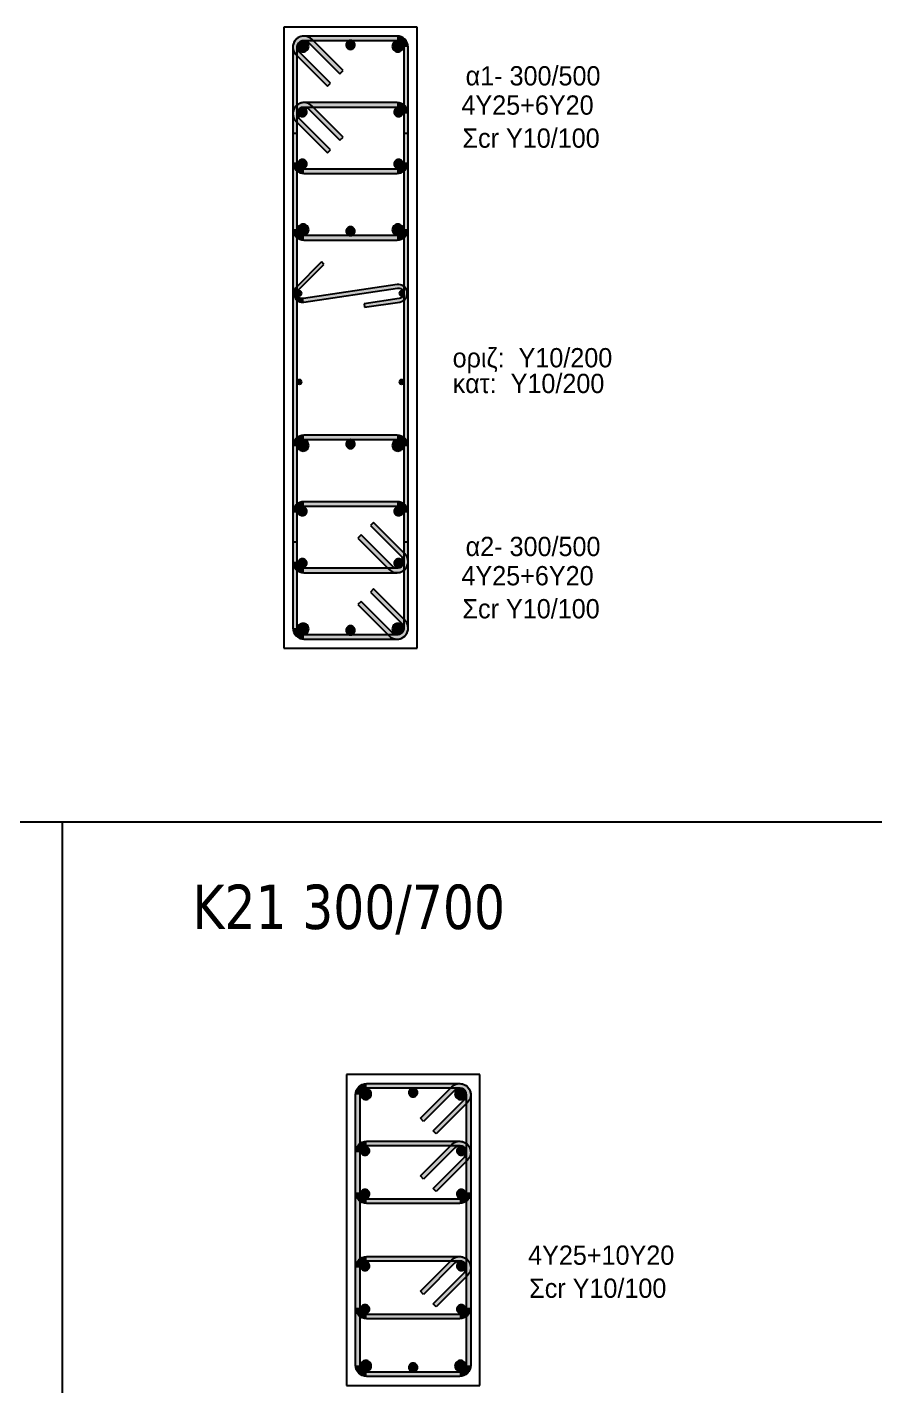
# Model space of a CAD drawing. Header units: millimetres. Extents: x -2171 to 1563, y -1758 to -1505.
# Drawn here: x -863.06 to -853.5, y -1616.94 to -1601.62 of the extents above; entities that cross this region are included whole.
import ezdxf

# ---------------------------------------------------------------- set-up
doc = ezdxf.new("R2010")
doc.units = ezdxf.units.MM
for name, color, linetype in [('Col_Det', 7, 'Continuous'), ('Col_Det_Fill', 7, 'Continuous'), ('Geo_Col_Pro_1', 7, 'Continuous'), ('pinakaki', 153, 'Continuous')]:
    doc.layers.add(name, color=color, linetype=linetype)
doc.styles.add('S1Arl22_b_934_161', font='arial.ttf', dxfattribs={"width": 0.933629, "height": 0.002175})
doc.styles.get("Standard").update_dxf_attribs({"font": 'tahoma.ttf'})

msp = doc.modelspace()

# ---------------------------------------------------------------- hatches: boundary and pattern name
at = {"layer": 'Col_Det_Fill'}
for color, points in [(252, [(-859.8847, -1601.796), (-859.8494, -1601.7607, 0.6681786), (-860.0628, -1601.8491), (-860.0128, -1601.8491, -0.6681786)]), (252, [(-859.9378, -1601.7741), (-859.9378, -1601.7241, 0.6681786), (-860.0261, -1601.9374), (-859.9908, -1601.9021, -0.6681786)]), (12, [(-859.9466, -1601.7777, 0.4142136), (-860.0091, -1601.8402, 0.4142136), (-859.9466, -1601.9027, 0.4142136), (-859.8841, -1601.8402, 0.4142136)]), (252, [(-858.8878, -1601.7741), (-858.8878, -1601.7241), (-859.9378, -1601.7241), (-859.9378, -1601.7741)]), (252, [(-859.5312, -1602.1496), (-859.4958, -1602.1142), (-859.8494, -1601.7607), (-859.8847, -1601.796)]), (133, [(-859.4128, -1601.7741, 0.4142136), (-859.4628, -1601.8241, 0.4142136), (-859.4128, -1601.8741, 0.4142136), (-859.3628, -1601.8241, 0.4142136)]), (12, [(-858.8789, -1601.7777, 0.4142136), (-858.9414, -1601.8402, 0.4142136), (-858.8789, -1601.9027, 0.4142136), (-858.8164, -1601.8402, 0.4142136)]), (252, [(-858.8128, -1601.8491), (-858.7628, -1601.8491, 0.4142136), (-858.8878, -1601.7241), (-858.8878, -1601.7741, -0.4142136)]), (252, [(-860.0128, -1601.8491), (-860.0628, -1601.8491), (-860.0628, -1603.8991), (-860.0128, -1603.8991)]), (252, [(-859.9908, -1601.9021), (-860.0261, -1601.9374), (-859.6726, -1602.291), (-859.6372, -1602.2556)]), (252, [(-858.8128, -1603.8991), (-858.7628, -1603.8991), (-858.7628, -1601.8491), (-858.8128, -1601.8491)]), (252, [(-859.8847, -1602.546), (-859.8494, -1602.5107, 0.6681786), (-860.0628, -1602.5991), (-860.0128, -1602.5991, -0.6681786)]), (252, [(-859.9378, -1602.5241), (-859.9378, -1602.4741, 0.6681786), (-860.0261, -1602.6874), (-859.9908, -1602.6521, -0.6681786)]), (56, [(-859.9554, -1602.5314, 0.4142136), (-860.0054, -1602.5814, 0.4142136), (-859.9554, -1602.6314, 0.4142136), (-859.9054, -1602.5814, 0.4142136)]), (252, [(-858.8878, -1602.5241), (-858.8878, -1602.4741), (-859.9378, -1602.4741), (-859.9378, -1602.5241)]), (252, [(-859.5312, -1602.8996), (-859.4958, -1602.8642), (-859.8494, -1602.5107), (-859.8847, -1602.546)]), (56, [(-858.8701, -1602.5314, 0.4142136), (-858.9201, -1602.5814, 0.4142136), (-858.8701, -1602.6314, 0.4142136), (-858.8201, -1602.5814, 0.4142136)]), (252, [(-858.8128, -1602.5991), (-858.7628, -1602.5991, 0.4142136), (-858.8878, -1602.4741), (-858.8878, -1602.5241, -0.4142136)]), (252, [(-860.0128, -1602.5991), (-860.0628, -1602.5991), (-860.0628, -1603.1491), (-860.0128, -1603.1491)]), (252, [(-859.9908, -1602.6521), (-860.0261, -1602.6874), (-859.6726, -1603.041), (-859.6372, -1603.0056)]), (252, [(-858.8128, -1603.1491), (-858.7628, -1603.1491), (-858.7628, -1602.5991), (-858.8128, -1602.5991)]), (252, [(-860.0128, -1602.8225), (-860.0628, -1602.8225), (-860.0628, -1607.4256), (-860.0128, -1607.4256)]), (252, [(-858.8128, -1607.4256), (-858.7628, -1607.4256), (-858.7628, -1602.8225), (-858.8128, -1602.8225)]), (252, [(-860.0128, -1603.1491), (-860.0628, -1603.1491, 0.4142136), (-859.9378, -1603.2741), (-859.9378, -1603.2241, -0.4142136)]), (56, [(-859.9554, -1603.1167, 0.4142136), (-860.0054, -1603.1667, 0.4142136), (-859.9554, -1603.2167, 0.4142136), (-859.9054, -1603.1667, 0.4142136)]), (56, [(-858.8701, -1603.1167, 0.4142136), (-858.9201, -1603.1667, 0.4142136), (-858.8701, -1603.2167, 0.4142136), (-858.8201, -1603.1667, 0.4142136)]), (252, [(-858.8878, -1603.2241), (-858.8878, -1603.2741, 0.4142136), (-858.7628, -1603.1491), (-858.8128, -1603.1491, -0.4142136)]), (252, [(-859.9378, -1603.2241), (-859.9378, -1603.2741), (-858.8878, -1603.2741), (-858.8878, -1603.2241)]), (252, [(-860.0128, -1603.8991), (-860.0628, -1603.8991, 0.4142136), (-859.9378, -1604.0241), (-859.9378, -1603.9741, -0.4142136)]), (12, [(-859.9466, -1603.8454, 0.4142136), (-860.0091, -1603.9079, 0.4142136), (-859.9466, -1603.9704, 0.4142136), (-859.8841, -1603.9079, 0.4142136)]), (133, [(-859.4128, -1603.8741, 0.4142136), (-859.4628, -1603.9241, 0.4142136), (-859.4128, -1603.9741, 0.4142136), (-859.3628, -1603.9241, 0.4142136)]), (12, [(-858.8789, -1603.8454, 0.4142136), (-858.9414, -1603.9079, 0.4142136), (-858.8789, -1603.9704, 0.4142136), (-858.8164, -1603.9079, 0.4142136)]), (252, [(-858.8878, -1603.9741), (-858.8878, -1604.0241, 0.4142136), (-858.7628, -1603.8991), (-858.8128, -1603.8991, -0.4142136)]), (252, [(-859.9378, -1603.9741), (-859.9378, -1604.0241), (-858.8878, -1604.0241), (-858.8878, -1603.9741)]), (252, [(-860.0235, -1604.5536), (-859.9952, -1604.5819), (-859.7123, -1604.299), (-859.7406, -1604.2707)]), (252, [(-858.8816, -1604.565), (-858.8876, -1604.5254), (-859.9439, -1604.6836), (-859.9379, -1604.7232)]), (252, [(-858.8639, -1604.6836), (-858.8579, -1604.7232, 1), (-858.8876, -1604.5254), (-858.8816, -1604.565, -1)]), (252, [(-859.9379, -1604.7232), (-859.9439, -1604.6836, -0.7233449), (-859.9952, -1604.5819), (-860.0235, -1604.5536, 0.7233449)]), (133, [(-859.9878, -1604.6493, 0.4142136), (-859.9628, -1604.6243, 0.4142136), (-859.9878, -1604.5993, 0.4142136), (-860.0128, -1604.6243, 0.4142136)]), (252, [(-859.2594, -1604.7429), (-859.2535, -1604.7825), (-858.8579, -1604.7232), (-858.8639, -1604.6836)]), (133, [(-858.8378, -1604.6493, 0.4142136), (-858.8128, -1604.6243, 0.4142136), (-858.8378, -1604.5993, 0.4142136), (-858.8628, -1604.6243, 0.4142136)]), (133, [(-859.9878, -1605.6488, 0.4142136), (-859.9628, -1605.6238, 0.4142136), (-859.9878, -1605.5988, 0.4142136), (-860.0128, -1605.6238, 0.4142136)]), (133, [(-858.8378, -1605.6488, 0.4142136), (-858.8128, -1605.6238, 0.4142136), (-858.8378, -1605.5988, 0.4142136), (-858.8628, -1605.6238, 0.4142136)]), (252, [(-859.9378, -1606.2741), (-859.9378, -1606.2241, 0.4142136), (-860.0628, -1606.3491), (-860.0128, -1606.3491, -0.4142136)]), (252, [(-860.0128, -1606.3491), (-860.0628, -1606.3491), (-860.0628, -1608.3991), (-860.0128, -1608.3991)]), (12, [(-859.9466, -1606.4027, 0.4142136), (-859.8841, -1606.3402, 0.4142136), (-859.9466, -1606.2777, 0.4142136), (-860.0091, -1606.3402, 0.4142136)]), (252, [(-858.8878, -1606.2741), (-858.8878, -1606.2241), (-859.9378, -1606.2241), (-859.9378, -1606.2741)]), (133, [(-859.4128, -1606.3741, 0.4142136), (-859.3628, -1606.3241, 0.4142136), (-859.4128, -1606.2741, 0.4142136), (-859.4628, -1606.3241, 0.4142136)]), (12, [(-858.8789, -1606.4027, 0.4142136), (-858.8164, -1606.3402, 0.4142136), (-858.8789, -1606.2777, 0.4142136), (-858.9414, -1606.3402, 0.4142136)]), (252, [(-858.8128, -1606.3491), (-858.7628, -1606.3491, 0.4142136), (-858.8878, -1606.2241), (-858.8878, -1606.2741, -0.4142136)]), (252, [(-858.8128, -1608.3991), (-858.7628, -1608.3991), (-858.7628, -1606.3491), (-858.8128, -1606.3491)]), (252, [(-859.9378, -1607.0241), (-859.9378, -1606.9741, 0.4142136), (-860.0628, -1607.0991), (-860.0128, -1607.0991, -0.4142136)]), (252, [(-858.8878, -1607.0241), (-858.8878, -1606.9741), (-859.9378, -1606.9741), (-859.9378, -1607.0241)]), (252, [(-858.8128, -1607.0991), (-858.7628, -1607.0991, 0.4142136), (-858.8878, -1606.9741), (-858.8878, -1607.0241, -0.4142136)]), (252, [(-860.0128, -1607.0991), (-860.0628, -1607.0991), (-860.0628, -1607.6491), (-860.0128, -1607.6491)]), (56, [(-859.9554, -1607.1314, 0.4142136), (-859.9054, -1607.0814, 0.4142136), (-859.9554, -1607.0314, 0.4142136), (-860.0054, -1607.0814, 0.4142136)]), (56, [(-858.8701, -1607.1314, 0.4142136), (-858.8201, -1607.0814, 0.4142136), (-858.8701, -1607.0314, 0.4142136), (-858.9201, -1607.0814, 0.4142136)]), (252, [(-858.8128, -1607.6491), (-858.7628, -1607.6491), (-858.7628, -1607.0991), (-858.8128, -1607.0991)]), (252, [(-858.8347, -1607.596), (-858.7994, -1607.5607), (-859.1529, -1607.2071), (-859.1883, -1607.2425)]), (252, [(-859.2943, -1607.3485), (-859.3297, -1607.3839), (-858.9761, -1607.7374), (-858.9408, -1607.7021)]), (252, [(-858.8878, -1607.7241), (-858.8878, -1607.7741, 0.6681786), (-858.7994, -1607.5607), (-858.8347, -1607.596, -0.6681786)]), (252, [(-860.0128, -1607.6491), (-860.0628, -1607.6491, 0.4142136), (-859.9378, -1607.7741), (-859.9378, -1607.7241, -0.4142136)]), (56, [(-859.9554, -1607.7167, 0.4142136), (-859.9054, -1607.6667, 0.4142136), (-859.9554, -1607.6167, 0.4142136), (-860.0054, -1607.6667, 0.4142136)]), (252, [(-859.9378, -1607.7241), (-859.9378, -1607.7741), (-858.8878, -1607.7741), (-858.8878, -1607.7241)]), (252, [(-858.9408, -1607.7021), (-858.9761, -1607.7374, 0.6681786), (-858.7628, -1607.6491), (-858.8128, -1607.6491, -0.6681786)]), (56, [(-858.8701, -1607.7167, 0.4142136), (-858.8201, -1607.6667, 0.4142136), (-858.8701, -1607.6167, 0.4142136), (-858.9201, -1607.6667, 0.4142136)]), (252, [(-858.8347, -1608.346), (-858.7994, -1608.3107), (-859.1529, -1607.9571), (-859.1883, -1607.9925)]), (252, [(-859.2943, -1608.0985), (-859.3297, -1608.1339), (-858.9761, -1608.4874), (-858.9408, -1608.4521)]), (12, [(-859.9466, -1608.4704, 0.4142136), (-859.8841, -1608.4079, 0.4142136), (-859.9466, -1608.3454, 0.4142136), (-860.0091, -1608.4079, 0.4142136)]), (12, [(-858.8789, -1608.4704, 0.4142136), (-858.8164, -1608.4079, 0.4142136), (-858.8789, -1608.3454, 0.4142136), (-858.9414, -1608.4079, 0.4142136)]), (252, [(-858.8878, -1608.4741), (-858.8878, -1608.5241, 0.6681786), (-858.7994, -1608.3107), (-858.8347, -1608.346, -0.6681786)]), (252, [(-860.0128, -1608.3991), (-860.0628, -1608.3991, 0.4142136), (-859.9378, -1608.5241), (-859.9378, -1608.4741, -0.4142136)]), (252, [(-859.9378, -1608.4741), (-859.9378, -1608.5241), (-858.8878, -1608.5241), (-858.8878, -1608.4741)]), (133, [(-859.4128, -1608.4741, 0.4142136), (-859.3628, -1608.4241, 0.4142136), (-859.4128, -1608.3741, 0.4142136), (-859.4628, -1608.4241, 0.4142136)]), (252, [(-858.9408, -1608.4521), (-858.9761, -1608.4874, 0.6681786), (-858.7628, -1608.3991), (-858.8128, -1608.3991, -0.6681786)]), (252, [(-859.3066, -1613.6599), (-859.3566, -1613.6599, -0.4142136), (-859.2316, -1613.5349), (-859.2316, -1613.5849, 0.4142136)]), (252, [(-859.2316, -1613.5849), (-859.2316, -1613.5349), (-858.1816, -1613.5349), (-858.1816, -1613.5849)]), (252, [(-858.5882, -1613.9605), (-858.6235, -1613.9251), (-858.27, -1613.5715), (-858.2346, -1613.6069)]), (252, [(-858.2346, -1613.6069), (-858.27, -1613.5715, -0.6681786), (-858.0566, -1613.6599), (-858.1066, -1613.6599, 0.6681786)]), (252, [(-858.1816, -1613.5849), (-858.1816, -1613.5349, -0.6681786), (-858.0932, -1613.7483), (-858.1285, -1613.713, 0.6681786)]), (252, [(-859.3066, -1616.7099), (-859.3566, -1616.7099), (-859.3566, -1613.6599), (-859.3066, -1613.6599)]), (12, [(-859.1779, -1613.6511, 0.4142136), (-859.2404, -1613.5886, 0.4142136), (-859.3029, -1613.6511, 0.4142136), (-859.2404, -1613.7136, 0.4142136)]), (12, [(-858.6566, -1613.6349, 0.4142136), (-858.7066, -1613.5849, 0.4142136), (-858.7566, -1613.6349, 0.4142136), (-858.7066, -1613.6849, 0.4142136)]), (252, [(-858.1285, -1613.713), (-858.0932, -1613.7483), (-858.4467, -1614.1019), (-858.4821, -1614.0665)]), (12, [(-858.1102, -1613.6511, 0.4142136), (-858.1727, -1613.5886, 0.4142136), (-858.2352, -1613.6511, 0.4142136), (-858.1727, -1613.7136, 0.4142136)]), (252, [(-858.1066, -1613.6599), (-858.0566, -1613.6599), (-858.0566, -1616.7099), (-858.1066, -1616.7099)]), (252, [(-859.3066, -1614.3099), (-859.3566, -1614.3099, -0.4142136), (-859.2316, -1614.1849), (-859.2316, -1614.2349, 0.4142136)]), (252, [(-859.2316, -1614.2349), (-859.2316, -1614.1849), (-858.1816, -1614.1849), (-858.1816, -1614.2349)]), (252, [(-858.2346, -1614.2569), (-858.27, -1614.2215, -0.6681786), (-858.0566, -1614.3099), (-858.1066, -1614.3099, 0.6681786)]), (252, [(-858.1816, -1614.2349), (-858.1816, -1614.1849, -0.6681786), (-858.0932, -1614.3983), (-858.1285, -1614.363, 0.6681786)]), (252, [(-859.3066, -1614.7599), (-859.3566, -1614.7599), (-859.3566, -1614.3099), (-859.3066, -1614.3099)]), (56, [(-859.1993, -1614.2923, 0.4142136), (-859.2493, -1614.2423, 0.4142136), (-859.2993, -1614.2923, 0.4142136), (-859.2493, -1614.3423, 0.4142136)]), (252, [(-858.5882, -1614.6105), (-858.6235, -1614.5751), (-858.27, -1614.2215), (-858.2346, -1614.2569)]), (56, [(-858.1139, -1614.2923, 0.4142136), (-858.1639, -1614.2423, 0.4142136), (-858.2139, -1614.2923, 0.4142136), (-858.1639, -1614.3423, 0.4142136)]), (252, [(-858.1066, -1614.3099), (-858.0566, -1614.3099), (-858.0566, -1614.7599), (-858.1066, -1614.7599)]), (252, [(-858.1285, -1614.363), (-858.0932, -1614.3983), (-858.4467, -1614.7519), (-858.4821, -1614.7165)]), (252, [(-859.2316, -1614.8349), (-859.2316, -1614.8849, -0.4142136), (-859.3566, -1614.7599), (-859.3066, -1614.7599, 0.4142136)]), (56, [(-859.1993, -1614.7776, 0.4142136), (-859.2493, -1614.7276, 0.4142136), (-859.2993, -1614.7776, 0.4142136), (-859.2493, -1614.8276, 0.4142136)]), (56, [(-858.1139, -1614.7776, 0.4142136), (-858.1639, -1614.7276, 0.4142136), (-858.2139, -1614.7776, 0.4142136), (-858.1639, -1614.8276, 0.4142136)]), (252, [(-858.1066, -1614.7599), (-858.0566, -1614.7599, -0.4142136), (-858.1816, -1614.8849), (-858.1816, -1614.8349, 0.4142136)]), (252, [(-858.1816, -1614.8349), (-858.1816, -1614.8849), (-859.2316, -1614.8849), (-859.2316, -1614.8349)]), (252, [(-859.3066, -1615.6099), (-859.3566, -1615.6099, -0.4142136), (-859.2316, -1615.4849), (-859.2316, -1615.5349, 0.4142136)]), (56, [(-859.1993, -1615.5923, 0.4142136), (-859.2493, -1615.5423, 0.4142136), (-859.2993, -1615.5923, 0.4142136), (-859.2493, -1615.6423, 0.4142136)]), (252, [(-859.2316, -1615.5349), (-859.2316, -1615.4849), (-858.1816, -1615.4849), (-858.1816, -1615.5349)]), (252, [(-858.5882, -1615.9105), (-858.6235, -1615.8751), (-858.27, -1615.5215), (-858.2346, -1615.5569)]), (252, [(-858.2346, -1615.5569), (-858.27, -1615.5215, -0.6681786), (-858.0566, -1615.6099), (-858.1066, -1615.6099, 0.6681786)]), (56, [(-858.1139, -1615.5923, 0.4142136), (-858.1639, -1615.5423, 0.4142136), (-858.2139, -1615.5923, 0.4142136), (-858.1639, -1615.6423, 0.4142136)]), (252, [(-858.1816, -1615.5349), (-858.1816, -1615.4849, -0.6681786), (-858.0932, -1615.6983), (-858.1285, -1615.663, 0.6681786)]), (252, [(-859.3066, -1616.0599), (-859.3566, -1616.0599), (-859.3566, -1615.6099), (-859.3066, -1615.6099)]), (252, [(-858.1285, -1615.663), (-858.0932, -1615.6983), (-858.4467, -1616.0519), (-858.4821, -1616.0165)]), (252, [(-858.1066, -1615.6099), (-858.0566, -1615.6099), (-858.0566, -1616.0599), (-858.1066, -1616.0599)]), (252, [(-859.2316, -1616.1349), (-859.2316, -1616.1849, -0.4142136), (-859.3566, -1616.0599), (-859.3066, -1616.0599, 0.4142136)]), (56, [(-859.1993, -1616.0776, 0.4142136), (-859.2493, -1616.0276, 0.4142136), (-859.2993, -1616.0776, 0.4142136), (-859.2493, -1616.1276, 0.4142136)]), (252, [(-858.1816, -1616.1349), (-858.1816, -1616.1849), (-859.2316, -1616.1849), (-859.2316, -1616.1349)]), (56, [(-858.1139, -1616.0776, 0.4142136), (-858.1639, -1616.0276, 0.4142136), (-858.2139, -1616.0776, 0.4142136), (-858.1639, -1616.1276, 0.4142136)]), (252, [(-858.1066, -1616.0599), (-858.0566, -1616.0599, -0.4142136), (-858.1816, -1616.1849), (-858.1816, -1616.1349, 0.4142136)]), (252, [(-859.2316, -1616.7849), (-859.2316, -1616.8349, -0.4142136), (-859.3566, -1616.7099), (-859.3066, -1616.7099, 0.4142136)]), (12, [(-859.1779, -1616.7188, 0.4142136), (-859.2404, -1616.6563, 0.4142136), (-859.3029, -1616.7188, 0.4142136), (-859.2404, -1616.7813, 0.4142136)]), (252, [(-858.1816, -1616.7849), (-858.1816, -1616.8349), (-859.2316, -1616.8349), (-859.2316, -1616.7849)]), (12, [(-858.6566, -1616.7349, 0.4142136), (-858.7066, -1616.6849, 0.4142136), (-858.7566, -1616.7349, 0.4142136), (-858.7066, -1616.7849, 0.4142136)]), (12, [(-858.1102, -1616.7188, 0.4142136), (-858.1727, -1616.6563, 0.4142136), (-858.2352, -1616.7188, 0.4142136), (-858.1727, -1616.7813, 0.4142136)]), (252, [(-858.1066, -1616.7099), (-858.0566, -1616.7099, -0.4142136), (-858.1816, -1616.8349), (-858.1816, -1616.7849, 0.4142136)])]:
    msp.add_hatch(color=color, dxfattribs=at).paths.add_polyline_path(points)

# ---------------------------------------------------------------- linework, layer by layer
at = {"layer": 'Col_Det', "color": 7}
for points in [[(-858.6628, -1601.6241), (-860.1628, -1601.6241)], [(-860.1628, -1601.6241), (-860.1628, -1608.6241)], [(-858.6628, -1608.6241), (-858.6628, -1601.6241)], [(-858.8878, -1601.7241), (-859.9378, -1601.7241)], [(-859.9378, -1601.7741), (-858.8878, -1601.7741)], [(-859.4958, -1602.1142), (-859.8494, -1601.7607)], [(-860.0628, -1601.8491), (-860.0628, -1603.8991)], [(-860.0128, -1603.8991), (-860.0128, -1601.8491)], [(-859.6372, -1602.2556), (-859.9908, -1601.9021)], [(-859.8847, -1601.796), (-859.5312, -1602.1496)], [(-858.8128, -1601.8491), (-858.8128, -1603.8991)], [(-858.7628, -1603.8991), (-858.7628, -1601.8491)], [(-860.0261, -1601.9374), (-859.6726, -1602.291)], [(-859.5312, -1602.1496), (-859.4958, -1602.1142)], [(-859.6726, -1602.291), (-859.6372, -1602.2556)], [(-858.8878, -1602.4741), (-859.9378, -1602.4741)], [(-859.9378, -1602.5241), (-858.8878, -1602.5241)], [(-859.4958, -1602.8642), (-859.8494, -1602.5107)], [(-860.0628, -1602.5991), (-860.0628, -1603.1491)], [(-860.0261, -1602.6874), (-859.6726, -1603.041)], [(-860.0128, -1603.1491), (-860.0128, -1602.5991)], [(-859.6372, -1603.0056), (-859.9908, -1602.6521)], [(-859.8847, -1602.546), (-859.5312, -1602.8996)], [(-858.8128, -1602.5991), (-858.8128, -1603.1491)], [(-858.7628, -1603.1491), (-858.7628, -1602.5991)], [(-860.0128, -1602.8225), (-860.0628, -1602.8225)], [(-860.0628, -1602.8225), (-860.0628, -1607.4256)], [(-860.0128, -1607.4256), (-860.0128, -1602.8225)], [(-858.7628, -1602.8225), (-858.8128, -1602.8225)], [(-858.8128, -1602.8225), (-858.8128, -1607.4256)], [(-858.7628, -1607.4256), (-858.7628, -1602.8225)], [(-859.5312, -1602.8996), (-859.4958, -1602.8642)], [(-859.6726, -1603.041), (-859.6372, -1603.0056)], [(-858.8878, -1603.2241), (-859.9378, -1603.2241)], [(-859.9378, -1603.2741), (-858.8878, -1603.2741)], [(-858.8878, -1603.9741), (-859.9378, -1603.9741)], [(-859.9378, -1604.0241), (-858.8878, -1604.0241)], [(-859.7406, -1604.2707), (-860.0235, -1604.5536)], [(-859.9952, -1604.5819), (-859.7123, -1604.299)], [(-859.7123, -1604.299), (-859.7406, -1604.2707)], [(-858.8876, -1604.5254), (-859.9439, -1604.6836)], [(-859.9379, -1604.7232), (-858.8816, -1604.565)], [(-858.8639, -1604.6836), (-859.2594, -1604.7429)], [(-859.2594, -1604.7429), (-859.2535, -1604.7825)], [(-859.2535, -1604.7825), (-858.8579, -1604.7232)], [(-860.0628, -1606.3491), (-860.0628, -1608.3991)], [(-860.0128, -1608.3991), (-860.0128, -1606.3491)], [(-858.8878, -1606.2241), (-859.9378, -1606.2241)], [(-859.9378, -1606.2741), (-858.8878, -1606.2741)], [(-858.8128, -1606.3491), (-858.8128, -1608.3991)], [(-858.7628, -1608.3991), (-858.7628, -1606.3491)], [(-858.8878, -1606.9741), (-859.9378, -1606.9741)], [(-860.0628, -1607.0991), (-860.0628, -1607.6491)], [(-860.0128, -1607.6491), (-860.0128, -1607.0991)], [(-859.9378, -1607.0241), (-858.8878, -1607.0241)], [(-858.8128, -1607.0991), (-858.8128, -1607.6491)], [(-858.7628, -1607.6491), (-858.7628, -1607.0991)], [(-859.1529, -1607.2071), (-859.1883, -1607.2425)], [(-859.1883, -1607.2425), (-858.8347, -1607.596)], [(-858.7994, -1607.5607), (-859.1529, -1607.2071)], [(-860.0628, -1607.4256), (-860.0128, -1607.4256)], [(-859.2943, -1607.3485), (-859.3297, -1607.3839)], [(-859.3297, -1607.3839), (-858.9761, -1607.7374)], [(-858.9408, -1607.7021), (-859.2943, -1607.3485)], [(-858.8128, -1607.4256), (-858.7628, -1607.4256)], [(-858.8878, -1607.7241), (-859.9378, -1607.7241)], [(-859.9378, -1607.7741), (-858.8878, -1607.7741)], [(-859.1529, -1607.9571), (-859.1883, -1607.9925)], [(-859.1883, -1607.9925), (-858.8347, -1608.346)], [(-858.7994, -1608.3107), (-859.1529, -1607.9571)], [(-859.2943, -1608.0985), (-859.3297, -1608.1339)], [(-859.3297, -1608.1339), (-858.9761, -1608.4874)], [(-858.9408, -1608.4521), (-859.2943, -1608.0985)], [(-858.8878, -1608.4741), (-859.9378, -1608.4741)], [(-860.1628, -1608.6241), (-858.6628, -1608.6241)], [(-859.9378, -1608.5241), (-858.8878, -1608.5241)], [(-857.9541, -1613.4324), (-859.4591, -1613.4324)], [(-859.4591, -1613.4324), (-859.4591, -1616.9374)], [(-859.2316, -1613.5349), (-858.1816, -1613.5349)], [(-858.6235, -1613.9251), (-858.27, -1613.5715)], [(-857.9541, -1616.9374), (-857.9541, -1613.4324)], [(-859.3566, -1616.7099), (-859.3566, -1613.6599)], [(-859.3066, -1613.6599), (-859.3066, -1616.7099)], [(-858.1816, -1613.5849), (-859.2316, -1613.5849)], [(-858.2346, -1613.6069), (-858.5882, -1613.9605)], [(-858.4821, -1614.0665), (-858.1285, -1613.713)], [(-858.1066, -1616.7099), (-858.1066, -1613.6599)], [(-858.0566, -1613.6599), (-858.0566, -1616.7099)], [(-858.0932, -1613.7483), (-858.4467, -1614.1019)], [(-858.5882, -1613.9605), (-858.6235, -1613.9251)], [(-859.2316, -1614.1849), (-858.1816, -1614.1849)], [(-858.4467, -1614.1019), (-858.4821, -1614.0665)], [(-859.3566, -1614.7599), (-859.3566, -1614.3099)], [(-859.3066, -1614.3099), (-859.3066, -1614.7599)], [(-858.1816, -1614.2349), (-859.2316, -1614.2349)], [(-858.6235, -1614.5751), (-858.27, -1614.2215)], [(-858.2346, -1614.2569), (-858.5882, -1614.6105)], [(-858.1066, -1614.7599), (-858.1066, -1614.3099)], [(-858.0566, -1614.3099), (-858.0566, -1614.7599)], [(-858.4821, -1614.7165), (-858.1285, -1614.363)], [(-858.0932, -1614.3983), (-858.4467, -1614.7519)], [(-858.5882, -1614.6105), (-858.6235, -1614.5751)], [(-858.4467, -1614.7519), (-858.4821, -1614.7165)], [(-859.2316, -1614.8349), (-858.1816, -1614.8349)], [(-858.1816, -1614.8849), (-859.2316, -1614.8849)], [(-859.2316, -1615.4849), (-858.1816, -1615.4849)], [(-858.1816, -1615.5349), (-859.2316, -1615.5349)], [(-858.6235, -1615.8751), (-858.27, -1615.5215)], [(-858.2346, -1615.5569), (-858.5882, -1615.9105)], [(-859.3566, -1616.0599), (-859.3566, -1615.6099)], [(-859.3066, -1615.6099), (-859.3066, -1616.0599)], [(-858.4821, -1616.0165), (-858.1285, -1615.663)], [(-858.0932, -1615.6983), (-858.4467, -1616.0519)], [(-858.1066, -1616.0599), (-858.1066, -1615.6099)], [(-858.0566, -1615.6099), (-858.0566, -1616.0599)], [(-858.5882, -1615.9105), (-858.6235, -1615.8751)], [(-858.4467, -1616.0519), (-858.4821, -1616.0165)], [(-859.2316, -1616.1349), (-858.1816, -1616.1349)], [(-858.1816, -1616.1849), (-859.2316, -1616.1849)], [(-859.2316, -1616.7849), (-858.1816, -1616.7849)], [(-859.4591, -1616.9374), (-857.9541, -1616.9374)], [(-858.1816, -1616.8349), (-859.2316, -1616.8349)]]:
    msp.add_lwpolyline(points, dxfattribs=at)
for points in [[(-859.8494, -1601.7607, 0.6681786), (-860.0628, -1601.8491)], [(-859.9378, -1601.7241, 0.6681786), (-860.0261, -1601.9374)], [(-860.0128, -1601.8491, -0.6681786), (-859.8847, -1601.796, -0.6681786)], [(-859.9908, -1601.9021, -0.6681786), (-859.9378, -1601.7741, -0.6681786)], [(-859.9466, -1601.7777, 0.4142136), (-860.0091, -1601.8402, 0.4142136)], [(-859.8841, -1601.8402, 0.4142136), (-859.9466, -1601.7777, 0.4142136)], [(-859.4128, -1601.7741, 0.4142136), (-859.4628, -1601.8241, 0.4142136)], [(-859.3628, -1601.8241, 0.4142136), (-859.4128, -1601.7741, 0.4142136)], [(-858.8789, -1601.7777, 0.4142136), (-858.9414, -1601.8402, 0.4142136)], [(-858.7628, -1601.8491, 0.4142136), (-858.8878, -1601.7241)], [(-858.8878, -1601.7741, -0.4142136), (-858.8128, -1601.8491, -0.4142136)], [(-858.8164, -1601.8402, 0.4142136), (-858.8789, -1601.7777, 0.4142136)], [(-860.0091, -1601.8402, 0.4142136), (-859.9466, -1601.9027, 0.4142136)], [(-859.9466, -1601.9027, 0.4142136), (-859.8841, -1601.8402, 0.4142136)], [(-859.4628, -1601.8241, 0.4142136), (-859.4128, -1601.8741, 0.4142136)], [(-859.4128, -1601.8741, 0.4142136), (-859.3628, -1601.8241, 0.4142136)], [(-858.9414, -1601.8402, 0.4142136), (-858.8789, -1601.9027, 0.4142136)], [(-858.8789, -1601.9027, 0.4142136), (-858.8164, -1601.8402, 0.4142136)], [(-859.8494, -1602.5107, 0.6681786), (-860.0628, -1602.5991)], [(-859.9378, -1602.4741, 0.6681786), (-860.0261, -1602.6874)], [(-860.0128, -1602.5991, -0.6681786), (-859.8847, -1602.546, -0.6681786)], [(-859.9908, -1602.6521, -0.6681786), (-859.9378, -1602.5241, -0.6681786)], [(-859.9554, -1602.5314, 0.4142136), (-860.0054, -1602.5814, 0.4142136)], [(-859.9054, -1602.5814, 0.4142136), (-859.9554, -1602.5314, 0.4142136)], [(-858.8701, -1602.5314, 0.4142136), (-858.9201, -1602.5814, 0.4142136)], [(-858.7628, -1602.5991, 0.4142136), (-858.8878, -1602.4741)], [(-858.8878, -1602.5241, -0.4142136), (-858.8128, -1602.5991, -0.4142136)], [(-858.8201, -1602.5814, 0.4142136), (-858.8701, -1602.5314, 0.4142136)], [(-860.0054, -1602.5814, 0.4142136), (-859.9554, -1602.6314, 0.4142136)], [(-859.9554, -1602.6314, 0.4142136), (-859.9054, -1602.5814, 0.4142136)], [(-858.9201, -1602.5814, 0.4142136), (-858.8701, -1602.6314, 0.4142136)], [(-858.8701, -1602.6314, 0.4142136), (-858.8201, -1602.5814, 0.4142136)], [(-860.0628, -1603.1491, 0.4142136), (-859.9378, -1603.2741)], [(-859.9378, -1603.2241, -0.4142136), (-860.0128, -1603.1491, -0.4142136)], [(-859.9554, -1603.1167, 0.4142136), (-860.0054, -1603.1667, 0.4142136)], [(-859.9054, -1603.1667, 0.4142136), (-859.9554, -1603.1167, 0.4142136)], [(-858.8701, -1603.1167, 0.4142136), (-858.9201, -1603.1667, 0.4142136)], [(-858.8878, -1603.2741, 0.4142136), (-858.7628, -1603.1491)], [(-858.8128, -1603.1491, -0.4142136), (-858.8878, -1603.2241, -0.4142136)], [(-858.8201, -1603.1667, 0.4142136), (-858.8701, -1603.1167, 0.4142136)], [(-860.0054, -1603.1667, 0.4142136), (-859.9554, -1603.2167, 0.4142136)], [(-859.9554, -1603.2167, 0.4142136), (-859.9054, -1603.1667, 0.4142136)], [(-858.9201, -1603.1667, 0.4142136), (-858.8701, -1603.2167, 0.4142136)], [(-858.8701, -1603.2167, 0.4142136), (-858.8201, -1603.1667, 0.4142136)], [(-860.0628, -1603.8991, 0.4142136), (-859.9378, -1604.0241)], [(-859.9378, -1603.9741, -0.4142136), (-860.0128, -1603.8991, -0.4142136)], [(-859.9466, -1603.8454, 0.4142136), (-860.0091, -1603.9079, 0.4142136)], [(-860.0091, -1603.9079, 0.4142136), (-859.9466, -1603.9704, 0.4142136)], [(-859.8841, -1603.9079, 0.4142136), (-859.9466, -1603.8454, 0.4142136)], [(-859.9466, -1603.9704, 0.4142136), (-859.8841, -1603.9079, 0.4142136)], [(-859.4128, -1603.8741, 0.4142136), (-859.4628, -1603.9241, 0.4142136)], [(-859.3628, -1603.9241, 0.4142136), (-859.4128, -1603.8741, 0.4142136)], [(-858.8789, -1603.8454, 0.4142136), (-858.9414, -1603.9079, 0.4142136)], [(-858.9414, -1603.9079, 0.4142136), (-858.8789, -1603.9704, 0.4142136)], [(-858.8878, -1604.0241, 0.4142136), (-858.7628, -1603.8991)], [(-858.8128, -1603.8991, -0.4142136), (-858.8878, -1603.9741, -0.4142136)], [(-858.8164, -1603.9079, 0.4142136), (-858.8789, -1603.8454, 0.4142136)], [(-858.8789, -1603.9704, 0.4142136), (-858.8164, -1603.9079, 0.4142136)], [(-859.4628, -1603.9241, 0.4142136), (-859.4128, -1603.9741, 0.4142136)], [(-859.4128, -1603.9741, 0.4142136), (-859.3628, -1603.9241, 0.4142136)], [(-858.8579, -1604.7232, 1), (-858.8876, -1604.5254)], [(-860.0235, -1604.5536, 0.7233449), (-859.9379, -1604.7232, 0.7233449)], [(-859.9439, -1604.6836, -0.7233449), (-859.9952, -1604.5819)], [(-859.9878, -1604.5993, 0.4142136), (-860.0128, -1604.6243, 0.4142136)], [(-860.0128, -1604.6243, 0.4142136), (-859.9878, -1604.6493, 0.4142136)], [(-859.9628, -1604.6243, 0.4142136), (-859.9878, -1604.5993, 0.4142136)], [(-859.9878, -1604.6493, 0.4142136), (-859.9628, -1604.6243, 0.4142136)], [(-858.8816, -1604.565, -1), (-858.8639, -1604.6836, -1)], [(-858.8378, -1604.5993, 0.4142136), (-858.8628, -1604.6243, 0.4142136)], [(-858.8628, -1604.6243, 0.4142136), (-858.8378, -1604.6493, 0.4142136)], [(-858.8128, -1604.6243, 0.4142136), (-858.8378, -1604.5993, 0.4142136)], [(-858.8378, -1604.6493, 0.4142136), (-858.8128, -1604.6243, 0.4142136)], [(-859.9878, -1605.5988, 0.4142136), (-860.0128, -1605.6238, 0.4142136)], [(-859.9628, -1605.6238, 0.4142136), (-859.9878, -1605.5988, 0.4142136)], [(-858.8378, -1605.5988, 0.4142136), (-858.8628, -1605.6238, 0.4142136)], [(-858.8128, -1605.6238, 0.4142136), (-858.8378, -1605.5988, 0.4142136)], [(-860.0128, -1605.6238, 0.4142136), (-859.9878, -1605.6488, 0.4142136)], [(-859.9878, -1605.6488, 0.4142136), (-859.9628, -1605.6238, 0.4142136)], [(-858.8628, -1605.6238, 0.4142136), (-858.8378, -1605.6488, 0.4142136)], [(-858.8378, -1605.6488, 0.4142136), (-858.8128, -1605.6238, 0.4142136)], [(-859.9378, -1606.2241, 0.4142136), (-860.0628, -1606.3491)], [(-860.0128, -1606.3491, -0.4142136), (-859.9378, -1606.2741, -0.4142136)], [(-859.9466, -1606.2777, 0.4142136), (-860.0091, -1606.3402, 0.4142136)], [(-860.0091, -1606.3402, 0.4142136), (-859.9466, -1606.4027, 0.4142136)], [(-859.8841, -1606.3402, 0.4142136), (-859.9466, -1606.2777, 0.4142136)], [(-859.9466, -1606.4027, 0.4142136), (-859.8841, -1606.3402, 0.4142136)], [(-859.4128, -1606.2741, 0.4142136), (-859.4628, -1606.3241, 0.4142136)], [(-859.4628, -1606.3241, 0.4142136), (-859.4128, -1606.3741, 0.4142136)], [(-859.3628, -1606.3241, 0.4142136), (-859.4128, -1606.2741, 0.4142136)], [(-859.4128, -1606.3741, 0.4142136), (-859.3628, -1606.3241, 0.4142136)], [(-858.8789, -1606.2777, 0.4142136), (-858.9414, -1606.3402, 0.4142136)], [(-858.9414, -1606.3402, 0.4142136), (-858.8789, -1606.4027, 0.4142136)], [(-858.7628, -1606.3491, 0.4142136), (-858.8878, -1606.2241)], [(-858.8878, -1606.2741, -0.4142136), (-858.8128, -1606.3491, -0.4142136)], [(-858.8164, -1606.3402, 0.4142136), (-858.8789, -1606.2777, 0.4142136)], [(-858.8789, -1606.4027, 0.4142136), (-858.8164, -1606.3402, 0.4142136)], [(-859.9378, -1606.9741, 0.4142136), (-860.0628, -1607.0991)], [(-858.7628, -1607.0991, 0.4142136), (-858.8878, -1606.9741)], [(-860.0128, -1607.0991, -0.4142136), (-859.9378, -1607.0241, -0.4142136)], [(-859.9554, -1607.0314, 0.4142136), (-860.0054, -1607.0814, 0.4142136)], [(-860.0054, -1607.0814, 0.4142136), (-859.9554, -1607.1314, 0.4142136)], [(-859.9054, -1607.0814, 0.4142136), (-859.9554, -1607.0314, 0.4142136)], [(-859.9554, -1607.1314, 0.4142136), (-859.9054, -1607.0814, 0.4142136)], [(-858.8701, -1607.0314, 0.4142136), (-858.9201, -1607.0814, 0.4142136)], [(-858.9201, -1607.0814, 0.4142136), (-858.8701, -1607.1314, 0.4142136)], [(-858.8878, -1607.0241, -0.4142136), (-858.8128, -1607.0991, -0.4142136)], [(-858.8201, -1607.0814, 0.4142136), (-858.8701, -1607.0314, 0.4142136)], [(-858.8701, -1607.1314, 0.4142136), (-858.8201, -1607.0814, 0.4142136)], [(-858.8878, -1607.7741, 0.6681786), (-858.7994, -1607.5607)], [(-858.8347, -1607.596, -0.6681786), (-858.8878, -1607.7241, -0.6681786)], [(-860.0628, -1607.6491, 0.4142136), (-859.9378, -1607.7741)], [(-859.9378, -1607.7241, -0.4142136), (-860.0128, -1607.6491, -0.4142136)], [(-859.9554, -1607.6167, 0.4142136), (-860.0054, -1607.6667, 0.4142136)], [(-860.0054, -1607.6667, 0.4142136), (-859.9554, -1607.7167, 0.4142136)], [(-859.9054, -1607.6667, 0.4142136), (-859.9554, -1607.6167, 0.4142136)], [(-859.9554, -1607.7167, 0.4142136), (-859.9054, -1607.6667, 0.4142136)], [(-858.9761, -1607.7374, 0.6681786), (-858.7628, -1607.6491)], [(-858.8128, -1607.6491, -0.6681786), (-858.9408, -1607.7021, -0.6681786)], [(-858.8701, -1607.6167, 0.4142136), (-858.9201, -1607.6667, 0.4142136)], [(-858.9201, -1607.6667, 0.4142136), (-858.8701, -1607.7167, 0.4142136)], [(-858.8201, -1607.6667, 0.4142136), (-858.8701, -1607.6167, 0.4142136)], [(-858.8701, -1607.7167, 0.4142136), (-858.8201, -1607.6667, 0.4142136)], [(-859.9466, -1608.3454, 0.4142136), (-860.0091, -1608.4079, 0.4142136)], [(-859.8841, -1608.4079, 0.4142136), (-859.9466, -1608.3454, 0.4142136)], [(-858.8789, -1608.3454, 0.4142136), (-858.9414, -1608.4079, 0.4142136)], [(-858.8878, -1608.5241, 0.6681786), (-858.7994, -1608.3107)], [(-858.8347, -1608.346, -0.6681786), (-858.8878, -1608.4741, -0.6681786)], [(-858.8164, -1608.4079, 0.4142136), (-858.8789, -1608.3454, 0.4142136)], [(-860.0628, -1608.3991, 0.4142136), (-859.9378, -1608.5241)], [(-859.9378, -1608.4741, -0.4142136), (-860.0128, -1608.3991, -0.4142136)], [(-860.0091, -1608.4079, 0.4142136), (-859.9466, -1608.4704, 0.4142136)], [(-859.9466, -1608.4704, 0.4142136), (-859.8841, -1608.4079, 0.4142136)], [(-859.4128, -1608.3741, 0.4142136), (-859.4628, -1608.4241, 0.4142136)], [(-859.4628, -1608.4241, 0.4142136), (-859.4128, -1608.4741, 0.4142136)], [(-859.3628, -1608.4241, 0.4142136), (-859.4128, -1608.3741, 0.4142136)], [(-859.4128, -1608.4741, 0.4142136), (-859.3628, -1608.4241, 0.4142136)], [(-858.9761, -1608.4874, 0.6681786), (-858.7628, -1608.3991)], [(-858.9414, -1608.4079, 0.4142136), (-858.8789, -1608.4704, 0.4142136)], [(-858.8128, -1608.3991, -0.6681786), (-858.9408, -1608.4521, -0.6681786)], [(-858.8789, -1608.4704, 0.4142136), (-858.8164, -1608.4079, 0.4142136)], [(-859.3566, -1613.6599, -0.4142136), (-859.2316, -1613.5349)], [(-858.27, -1613.5715, -0.6681786), (-858.0566, -1613.6599)], [(-858.1816, -1613.5349, -0.6681786), (-858.0932, -1613.7483)], [(-859.2316, -1613.5849, 0.4142136), (-859.3066, -1613.6599, 0.4142136)], [(-859.2404, -1613.5886, 0.4142136), (-859.3029, -1613.6511, 0.4142136)], [(-859.3029, -1613.6511, 0.4142136), (-859.2404, -1613.7136, 0.4142136)], [(-859.1779, -1613.6511, 0.4142136), (-859.2404, -1613.5886, 0.4142136)], [(-859.2404, -1613.7136, 0.4142136), (-859.1779, -1613.6511, 0.4142136)], [(-858.7066, -1613.5849, 0.4142136), (-858.7566, -1613.6349, 0.4142136)], [(-858.7566, -1613.6349, 0.4142136), (-858.7066, -1613.6849, 0.4142136)], [(-858.6566, -1613.6349, 0.4142136), (-858.7066, -1613.5849, 0.4142136)], [(-858.7066, -1613.6849, 0.4142136), (-858.6566, -1613.6349, 0.4142136)], [(-858.1727, -1613.5886, 0.4142136), (-858.2352, -1613.6511, 0.4142136)], [(-858.2352, -1613.6511, 0.4142136), (-858.1727, -1613.7136, 0.4142136)], [(-858.1066, -1613.6599, 0.6681786), (-858.2346, -1613.6069, 0.6681786)], [(-858.1285, -1613.713, 0.6681786), (-858.1816, -1613.5849, 0.6681786)], [(-858.1102, -1613.6511, 0.4142136), (-858.1727, -1613.5886, 0.4142136)], [(-858.1727, -1613.7136, 0.4142136), (-858.1102, -1613.6511, 0.4142136)], [(-859.3566, -1614.3099, -0.4142136), (-859.2316, -1614.1849)], [(-858.27, -1614.2215, -0.6681786), (-858.0566, -1614.3099)], [(-858.1816, -1614.1849, -0.6681786), (-858.0932, -1614.3983)], [(-859.2316, -1614.2349, 0.4142136), (-859.3066, -1614.3099, 0.4142136)], [(-859.2493, -1614.2423, 0.4142136), (-859.2993, -1614.2923, 0.4142136)], [(-859.2993, -1614.2923, 0.4142136), (-859.2493, -1614.3423, 0.4142136)], [(-859.1993, -1614.2923, 0.4142136), (-859.2493, -1614.2423, 0.4142136)], [(-859.2493, -1614.3423, 0.4142136), (-859.1993, -1614.2923, 0.4142136)], [(-858.1066, -1614.3099, 0.6681786), (-858.2346, -1614.2569, 0.6681786)], [(-858.1639, -1614.2423, 0.4142136), (-858.2139, -1614.2923, 0.4142136)], [(-858.2139, -1614.2923, 0.4142136), (-858.1639, -1614.3423, 0.4142136)], [(-858.1285, -1614.363, 0.6681786), (-858.1816, -1614.2349, 0.6681786)], [(-858.1139, -1614.2923, 0.4142136), (-858.1639, -1614.2423, 0.4142136)], [(-858.1639, -1614.3423, 0.4142136), (-858.1139, -1614.2923, 0.4142136)], [(-859.2316, -1614.8849, -0.4142136), (-859.3566, -1614.7599)], [(-859.3066, -1614.7599, 0.4142136), (-859.2316, -1614.8349, 0.4142136)], [(-859.2493, -1614.7276, 0.4142136), (-859.2993, -1614.7776, 0.4142136)], [(-859.2993, -1614.7776, 0.4142136), (-859.2493, -1614.8276, 0.4142136)], [(-859.1993, -1614.7776, 0.4142136), (-859.2493, -1614.7276, 0.4142136)], [(-859.2493, -1614.8276, 0.4142136), (-859.1993, -1614.7776, 0.4142136)], [(-858.1639, -1614.7276, 0.4142136), (-858.2139, -1614.7776, 0.4142136)], [(-858.2139, -1614.7776, 0.4142136), (-858.1639, -1614.8276, 0.4142136)], [(-858.0566, -1614.7599, -0.4142136), (-858.1816, -1614.8849)], [(-858.1816, -1614.8349, 0.4142136), (-858.1066, -1614.7599, 0.4142136)], [(-858.1139, -1614.7776, 0.4142136), (-858.1639, -1614.7276, 0.4142136)], [(-858.1639, -1614.8276, 0.4142136), (-858.1139, -1614.7776, 0.4142136)], [(-859.3566, -1615.6099, -0.4142136), (-859.2316, -1615.4849)], [(-859.2316, -1615.5349, 0.4142136), (-859.3066, -1615.6099, 0.4142136)], [(-859.2493, -1615.5423, 0.4142136), (-859.2993, -1615.5923, 0.4142136)], [(-859.1993, -1615.5923, 0.4142136), (-859.2493, -1615.5423, 0.4142136)], [(-858.27, -1615.5215, -0.6681786), (-858.0566, -1615.6099)], [(-858.1066, -1615.6099, 0.6681786), (-858.2346, -1615.5569, 0.6681786)], [(-858.1639, -1615.5423, 0.4142136), (-858.2139, -1615.5923, 0.4142136)], [(-858.1816, -1615.4849, -0.6681786), (-858.0932, -1615.6983)], [(-858.1285, -1615.663, 0.6681786), (-858.1816, -1615.5349, 0.6681786)], [(-858.1139, -1615.5923, 0.4142136), (-858.1639, -1615.5423, 0.4142136)], [(-859.2993, -1615.5923, 0.4142136), (-859.2493, -1615.6423, 0.4142136)], [(-859.2493, -1615.6423, 0.4142136), (-859.1993, -1615.5923, 0.4142136)], [(-858.2139, -1615.5923, 0.4142136), (-858.1639, -1615.6423, 0.4142136)], [(-858.1639, -1615.6423, 0.4142136), (-858.1139, -1615.5923, 0.4142136)], [(-859.2316, -1616.1849, -0.4142136), (-859.3566, -1616.0599)], [(-859.3066, -1616.0599, 0.4142136), (-859.2316, -1616.1349, 0.4142136)], [(-859.2493, -1616.0276, 0.4142136), (-859.2993, -1616.0776, 0.4142136)], [(-859.2993, -1616.0776, 0.4142136), (-859.2493, -1616.1276, 0.4142136)], [(-859.1993, -1616.0776, 0.4142136), (-859.2493, -1616.0276, 0.4142136)], [(-859.2493, -1616.1276, 0.4142136), (-859.1993, -1616.0776, 0.4142136)], [(-858.1639, -1616.0276, 0.4142136), (-858.2139, -1616.0776, 0.4142136)], [(-858.2139, -1616.0776, 0.4142136), (-858.1639, -1616.1276, 0.4142136)], [(-858.0566, -1616.0599, -0.4142136), (-858.1816, -1616.1849)], [(-858.1816, -1616.1349, 0.4142136), (-858.1066, -1616.0599, 0.4142136)], [(-858.1139, -1616.0776, 0.4142136), (-858.1639, -1616.0276, 0.4142136)], [(-858.1639, -1616.1276, 0.4142136), (-858.1139, -1616.0776, 0.4142136)], [(-859.2316, -1616.8349, -0.4142136), (-859.3566, -1616.7099)], [(-859.3066, -1616.7099, 0.4142136), (-859.2316, -1616.7849, 0.4142136)], [(-859.2404, -1616.6563, 0.4142136), (-859.3029, -1616.7188, 0.4142136)], [(-859.3029, -1616.7188, 0.4142136), (-859.2404, -1616.7813, 0.4142136)], [(-859.1779, -1616.7188, 0.4142136), (-859.2404, -1616.6563, 0.4142136)], [(-859.2404, -1616.7813, 0.4142136), (-859.1779, -1616.7188, 0.4142136)], [(-858.7066, -1616.6849, 0.4142136), (-858.7566, -1616.7349, 0.4142136)], [(-858.7566, -1616.7349, 0.4142136), (-858.7066, -1616.7849, 0.4142136)], [(-858.6566, -1616.7349, 0.4142136), (-858.7066, -1616.6849, 0.4142136)], [(-858.7066, -1616.7849, 0.4142136), (-858.6566, -1616.7349, 0.4142136)], [(-858.1727, -1616.6563, 0.4142136), (-858.2352, -1616.7188, 0.4142136)], [(-858.2352, -1616.7188, 0.4142136), (-858.1727, -1616.7813, 0.4142136)], [(-858.0566, -1616.7099, -0.4142136), (-858.1816, -1616.8349)], [(-858.1816, -1616.7849, 0.4142136), (-858.1066, -1616.7099, 0.4142136)], [(-858.1102, -1616.7188, 0.4142136), (-858.1727, -1616.6563, 0.4142136)], [(-858.1727, -1616.7813, 0.4142136), (-858.1102, -1616.7188, 0.4142136)]]:
    msp.add_lwpolyline(points, format="xyb", dxfattribs=at)
at = {"layer": 'Geo_Col_Pro_1', "color": 4, "linetype": 'Continuous', "ltscale": 0.5}
for p, q in [((-882.8339, -1610.5817), (-853.3092, -1610.5817)), ((-862.6658, -1610.5817), (-862.6658, -1630.2944))]:
    msp.add_line(p, q, dxfattribs=at)

# ---------------------------------------------------------------- texts
at = {"layer": 'Col_Det', "color": 7, "style": 'S1Arl22_b_934_161', "width": 0.933629}
for s, p in [(' α1- 300/500', (-858.1931, -1602.2812)), ('4Y25+6Y20', (-858.1617, -1602.6108)), ('Σcr Y10/100', (-858.1498, -1602.9833)), ('οριζ:  Y10/200', (-858.2613, -1605.4594)), ('κατ:  Y10/200', (-858.2613, -1605.7494)), (' α2- 300/500', (-858.1931, -1607.5872)), ('4Y25+6Y20', (-858.1617, -1607.9168)), ('Σcr Y10/100', (-858.1498, -1608.2893)), ('4Y25+10Y20', (-857.4099, -1615.5775)), ('Σcr Y10/100', (-857.398, -1615.95))]:
    msp.add_text(s, height=0.2175, dxfattribs=at).set_placement(p)
at = {"layer": 'pinakaki', "color": 1, "width": 0.933629}
msp.add_text('Κ21 300/700', height=0.5, dxfattribs=at).set_placement((-861.1947, -1611.7913))

doc.saveas('drawing.dxf')
